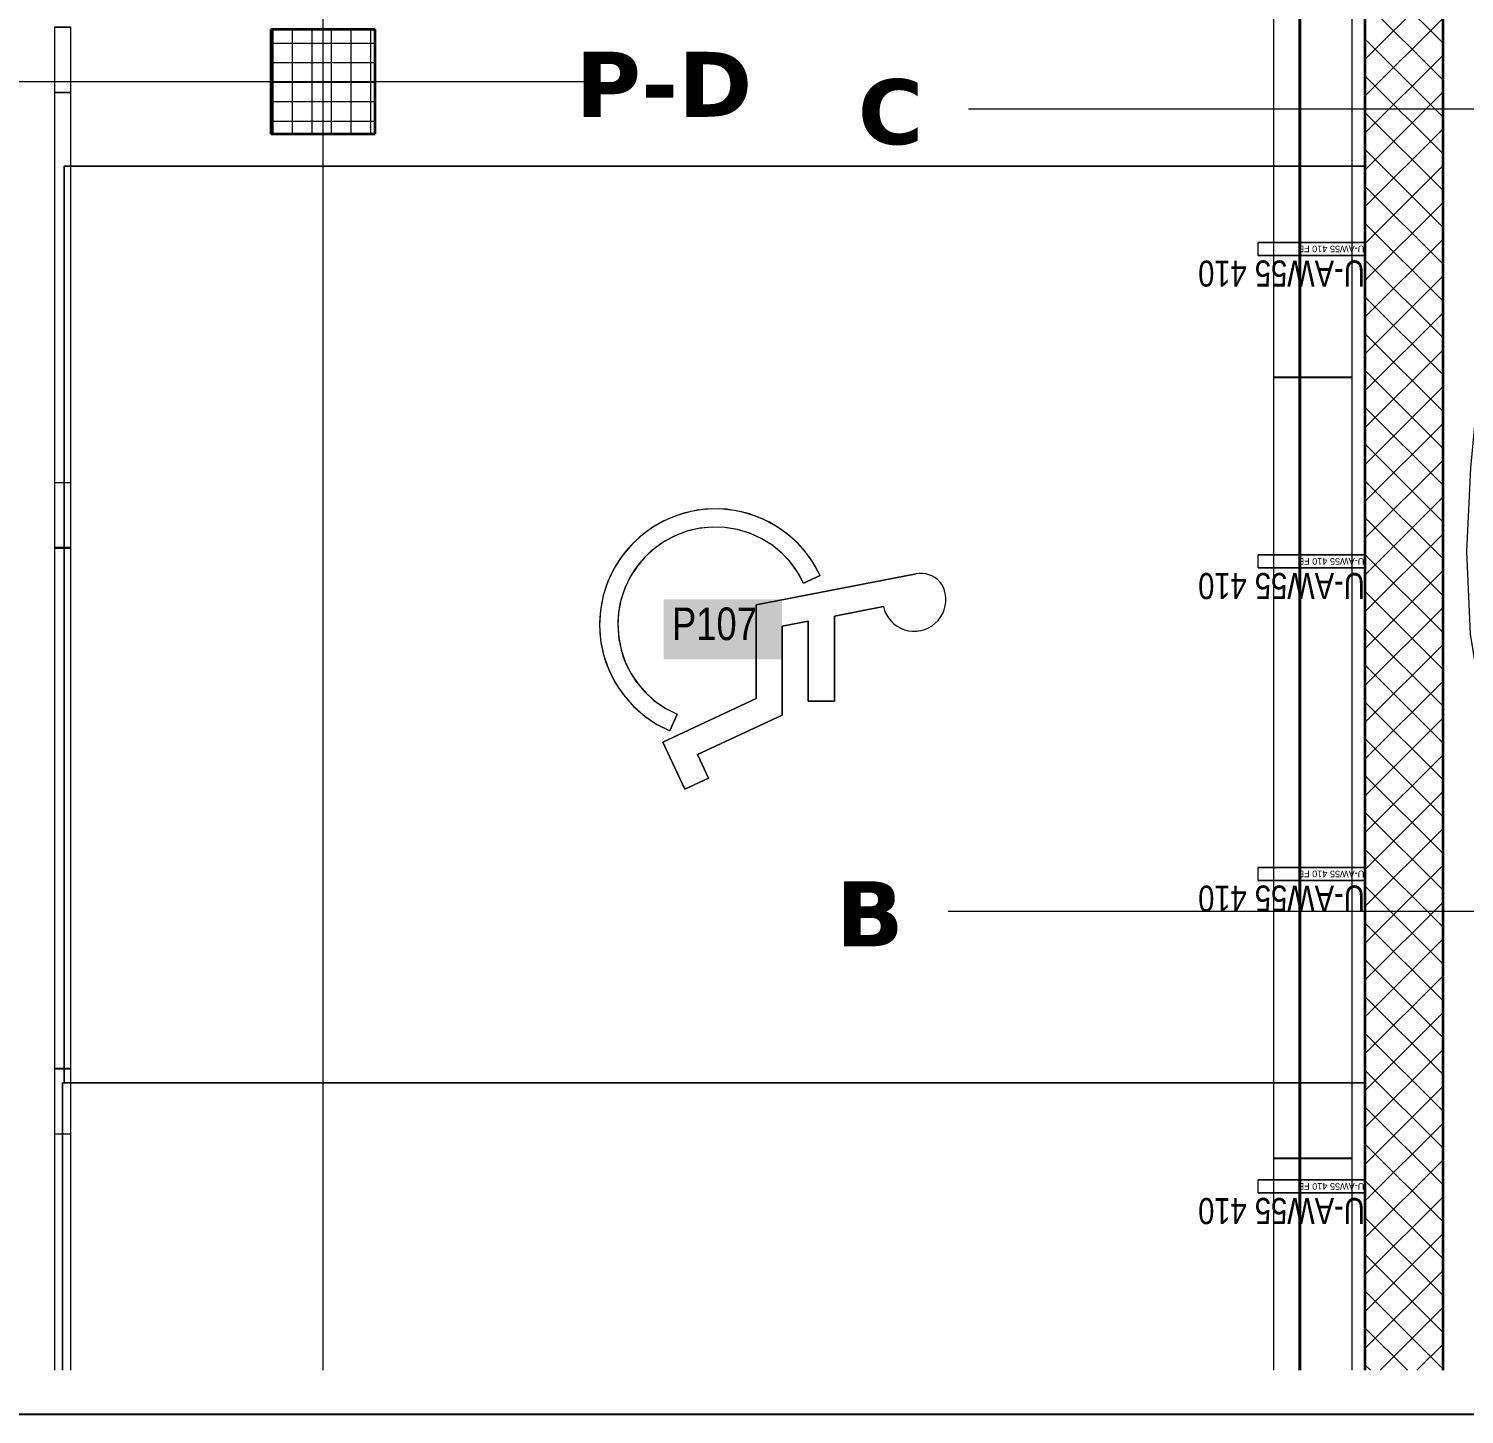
# Model space of a CAD drawing. Extents: x -1067 to 613, y -179 to 712.
# Drawn here: x -187.7 to -77.5, y -174.5 to -68.1 of the extents above; entities that cross this region are included whole.
import ezdxf
from ezdxf.lldxf.tags import DXFTag

# ---------------------------------------------------------------- set-up
doc = ezdxf.new("R2010")
doc.units = 0
doc.layers.get('0').update_dxf_attribs({"lineweight": 13})
for name, color, linetype, lineweight, true_color in [('A-____-MATC-OTLN', 7, 'Strichpunkt - Mittel', 40, 0x0080ff), ('EL01_WAN_Leitung_Licht', 7, 'Continuous', 13, 0x0080ff), ('EL01_WAN_Leuchten', 7, 'Continuous', 13, 0x0080ff), ('EL01_WAN_Trassen', 40, 'Continuous', 13, 0xffbf00), ('EL01_WAN_Trassen Befestigung', 7, 'Continuous', 13, 0xb2b200), ('S-GRID-____-IDEN', 7, 'Continuous', 9, 0x5555aa)]:
    doc.layers.add(name, color=color, linetype=linetype, lineweight=lineweight, true_color=true_color)
for name, color, linetype, lineweight in [('A-WALL-____-MCUT', 7, 'Continuous', 35), ('A-WALL-____-PATT', 7, 'Continuous', 35), ('C-PRKG-____-IDEN', 7, 'Continuous', 5), ('C-PRKG-____-OTLN', 7, 'Continuous', 9), ('S-COLS-____-MCUT', 7, 'Continuous', 35), ('S-COLS-____-OTLN', 7, 'Continuous', 9), ('S-GRID-____-OTLN', 7, 'Continuous', 5)]:
    doc.layers.add(name, color=color, linetype=linetype, lineweight=lineweight)
doc.styles.get("Standard").update_dxf_attribs({"font": 'arial.ttf'})
tags = doc.linetypes.add('_Rasterlinie_', pattern=[0.375, 0.2, -0.05, 0.075, -0.05]).pattern_tags.tags
tags[10:11] = [DXFTag(74, 4), DXFTag(75, 0), DXFTag(340, '0'), DXFTag(46, 1.0), DXFTag(50, 0.0), DXFTag(44, 0.0), DXFTag(45, 0.0)]
tags[8:9] = [DXFTag(74, 4), DXFTag(75, 0), DXFTag(340, '0'), DXFTag(46, 1.0), DXFTag(50, 0.0), DXFTag(44, 0.0), DXFTag(45, 0.0)]
tags[6:7] = [DXFTag(74, 4), DXFTag(75, 0), DXFTag(340, '0'), DXFTag(46, 1.0), DXFTag(50, 0.0), DXFTag(44, 0.0), DXFTag(45, 0.0)]
tags[4:5] = [DXFTag(74, 4), DXFTag(75, 0), DXFTag(340, '0'), DXFTag(46, 1.0), DXFTag(50, 0.0), DXFTag(44, 0.0), DXFTag(45, 0.0)]
tags = doc.linetypes.add('Strichpunkt - Mittel', pattern=[0.35, 0.15, -0.1, 0, -0.1]).pattern_tags.tags
tags[10:11] = [DXFTag(74, 4), DXFTag(75, 0), DXFTag(340, '0'), DXFTag(46, 1.0), DXFTag(50, 0.0), DXFTag(44, 0.0), DXFTag(45, 0.0)]
tags[8:9] = [DXFTag(74, 4), DXFTag(75, 0), DXFTag(340, '0'), DXFTag(46, 1.0), DXFTag(50, 0.0), DXFTag(44, 0.0), DXFTag(45, 0.0)]
tags[6:7] = [DXFTag(74, 4), DXFTag(75, 0), DXFTag(340, '0'), DXFTag(46, 1.0), DXFTag(50, 0.0), DXFTag(44, 0.0), DXFTag(45, 0.0)]
tags[4:5] = [DXFTag(74, 4), DXFTag(75, 0), DXFTag(340, '0'), DXFTag(46, 1.0), DXFTag(50, 0.0), DXFTag(44, 0.0), DXFTag(45, 0.0)]

# ---------------------------------------------------------------- blocks, each defined once
blk = doc.blocks.new('Referenz-A0UJ3194XE', base_point=(-1062.18, -175.86))
at = {"layer": 'A-____-MATC-OTLN', "color": 0, "linetype": 'Strichpunkt - Mittel', "ltscale": 0.4}
blk.add_line((-90.1, 560.56), (-90.1, -171.09), dxfattribs=at)
at = {"layer": 'A-WALL-____-MCUT', "color": 0, "linetype": 'Continuous', "ltscale": 0.35}
for p, q in [((-85.1, 181.78), (-85.1, -171.09)), ((-79.1, -171.09), (-79.1, 172.78))]:
    blk.add_line(p, q, dxfattribs=at)
at = {"layer": 'A-WALL-____-PATT', "color": 0, "linetype": 'Continuous', "lineweight": 9, "ltscale": 0.13}
for p, q in [((-79.1, -69.18), (-85.1, -63.18)), ((-85.1, -70.42), (-79.1, -64.42)), ((-79.1, -72.01), (-85.1, -66.01)), ((-85.1, -73.25), (-79.1, -67.25)), ((-79.1, -74.84), (-85.1, -68.84)), ((-85.1, -76.08), (-79.1, -70.08)), ((-79.1, -77.67), (-85.1, -71.67)), ((-85.1, -78.91), (-79.1, -72.91)), ((-79.1, -80.49), (-85.1, -74.49)), ((-85.1, -81.74), (-79.1, -75.74)), ((-79.1, -83.32), (-85.1, -77.32)), ((-85.1, -84.57), (-79.1, -78.57)), ((-79.1, -86.15), (-85.1, -80.15)), ((-85.1, -87.4), (-79.1, -81.4)), ((-79.1, -88.98), (-85.1, -82.98)), ((-85.1, -90.22), (-79.1, -84.22)), ((-79.1, -91.81), (-85.1, -85.81)), ((-85.1, -93.05), (-79.1, -87.05)), ((-79.1, -94.64), (-85.1, -88.64)), ((-85.1, -95.88), (-79.1, -89.88)), ((-79.1, -97.46), (-85.1, -91.46)), ((-85.1, -98.71), (-79.1, -92.71)), ((-79.1, -100.29), (-85.1, -94.29)), ((-85.1, -101.54), (-79.1, -95.54)), ((-79.1, -103.12), (-85.1, -97.12)), ((-85.1, -104.37), (-79.1, -98.37)), ((-79.1, -105.95), (-85.1, -99.95)), ((-85.1, -107.19), (-79.1, -101.19)), ((-79.1, -108.78), (-85.1, -102.78)), ((-85.1, -110.02), (-79.1, -104.02)), ((-79.1, -111.61), (-85.1, -105.61)), ((-85.1, -112.85), (-79.1, -106.85)), ((-79.1, -114.44), (-85.1, -108.44)), ((-85.1, -115.68), (-79.1, -109.68)), ((-79.1, -117.26), (-85.1, -111.26)), ((-85.1, -118.51), (-79.1, -112.51)), ((-79.1, -120.09), (-85.1, -114.09)), ((-85.1, -121.34), (-79.1, -115.34)), ((-79.1, -122.92), (-85.1, -116.92)), ((-85.1, -124.16), (-79.1, -118.16)), ((-79.1, -125.75), (-85.1, -119.75)), ((-85.1, -126.99), (-79.1, -120.99)), ((-79.1, -128.58), (-85.1, -122.58)), ((-85.1, -129.82), (-79.1, -123.82)), ((-79.1, -131.41), (-85.1, -125.41)), ((-85.1, -132.65), (-79.1, -126.65)), ((-79.1, -134.23), (-85.1, -128.23)), ((-85.1, -135.48), (-79.1, -129.48)), ((-79.1, -137.06), (-85.1, -131.06)), ((-85.1, -138.31), (-79.1, -132.31)), ((-79.1, -139.89), (-85.1, -133.89)), ((-85.1, -141.14), (-79.1, -135.14)), ((-79.1, -142.72), (-85.1, -136.72)), ((-85.1, -143.96), (-79.1, -137.96)), ((-79.1, -145.55), (-85.1, -139.55)), ((-85.1, -146.79), (-79.1, -140.79)), ((-79.1, -148.38), (-85.1, -142.38)), ((-85.1, -149.62), (-79.1, -143.62)), ((-79.1, -151.2), (-85.1, -145.2)), ((-85.1, -152.45), (-79.1, -146.45)), ((-79.1, -154.03), (-85.1, -148.03)), ((-85.1, -155.28), (-79.1, -149.28)), ((-79.1, -156.86), (-85.1, -150.86)), ((-85.1, -158.11), (-79.1, -152.11)), ((-79.1, -159.69), (-85.1, -153.69)), ((-85.1, -160.93), (-79.1, -154.93)), ((-79.1, -162.52), (-85.1, -156.52)), ((-85.1, -163.76), (-79.1, -157.76)), ((-79.1, -165.35), (-85.1, -159.35)), ((-85.1, -166.59), (-79.1, -160.59)), ((-79.1, -168.18), (-85.1, -162.18)), ((-85.1, -169.42), (-79.1, -163.42)), ((-79.1, -171), (-85.1, -165)), ((-83.93, -171.09), (-79.1, -166.25)), ((-81.84, -171.09), (-85.1, -167.83)), ((-81.11, -171.09), (-79.1, -169.08)), ((-84.67, -171.09), (-85.1, -170.66))]:
    blk.add_line(p, q, dxfattribs=at)
at = {"layer": 'C-PRKG-____-IDEN', "color": 7, "linetype": 'Continuous', "ltscale": 0.13, "true_color": 0xffffff}
for points in [[(-138.94, -116.48), (-129.86, -116.48), (-138.94, -111.88)], [(-129.86, -116.48), (-138.94, -111.88), (-129.86, -111.88)]]:
    blk.add_solid(points, dxfattribs=at)
at = {"layer": 'C-PRKG-____-OTLN', "color": 0, "linetype": 'Continuous', "ltscale": 0.13}
for p, q in [((-184.98, -149.01), (-184.98, -78.62)), ((-85.1, -78.62), (-184.98, -78.62)), ((-85.1, -78.62), (-184.98, -78.62)), ((-184.98, -78.62), (-184.98, -149.01)), ((-184.98, -149.01), (-184.98, -78.62)), ((-184.98, -78.62), (-85.1, -78.62)), ((-184.98, -78.62), (-184.98, -78.62)), ((-138.57, -105.69), (-139.59, -106.22)), ((-137.94, -105.44), (-138.98, -105.88)), ((-137.49, -105.29), (-138.57, -105.69)), ((-136.87, -105.13), (-137.94, -105.44)), ((-136.38, -105.04), (-137.49, -105.29)), ((-135.76, -104.96), (-136.87, -105.13)), ((-135.24, -104.93), (-136.38, -105.04)), ((-134.64, -104.93), (-135.76, -104.96)), ((-134.09, -104.97), (-135.24, -104.93)), ((-133.52, -105.05), (-134.64, -104.93)), ((-132.96, -105.16), (-134.09, -104.97)), ((-132.43, -105.3), (-133.52, -105.05)), ((-131.86, -105.49), (-132.96, -105.16)), ((-131.38, -105.69), (-132.43, -105.3)), ((-130.82, -105.96), (-131.86, -105.49)), ((-130.38, -106.21), (-131.38, -105.69)), ((-140.53, -106.87), (-141.37, -107.64)), ((-139.94, -106.44), (-140.83, -107.13)), ((-139.59, -106.22), (-140.53, -106.87)), ((-138.98, -105.88), (-139.94, -106.44)), ((-137.25, -106.68), (-138.19, -107.05)), ((-137.1, -106.63), (-138, -106.97)), ((-136.28, -106.44), (-137.25, -106.68)), ((-136.16, -106.42), (-137.1, -106.63)), ((-135.28, -106.33), (-136.28, -106.44)), ((-135.2, -106.33), (-136.16, -106.42)), ((-134.28, -106.36), (-135.28, -106.33)), ((-134.23, -106.37), (-135.2, -106.33)), ((-133.29, -106.52), (-134.28, -106.36)), ((-133.28, -106.52), (-134.23, -106.37)), ((-132.33, -106.81), (-133.29, -106.52)), ((-132.35, -106.8), (-133.28, -106.52)), ((-131.47, -107.2), (-132.35, -106.8)), ((-131.42, -107.23), (-132.33, -106.81)), ((-129.84, -106.56), (-130.82, -105.96)), ((-129.46, -106.85), (-130.38, -106.21)), ((-128.95, -107.28), (-129.84, -106.56)), ((-128.63, -107.59), (-129.46, -106.85)), ((-141.37, -107.64), (-142.11, -108.52)), ((-141.37, -107.64), (-141.87, -108.2)), ((-140.83, -107.13), (-141.37, -107.64)), ((-139.65, -107.97), (-140.37, -108.62)), ((-139.06, -107.54), (-139.86, -108.14)), ((-138.86, -107.41), (-139.65, -107.97)), ((-138.19, -107.05), (-139.06, -107.54)), ((-138, -106.97), (-138.86, -107.41)), ((-130.65, -107.7), (-131.47, -107.2)), ((-130.57, -107.76), (-131.42, -107.23)), ((-129.9, -108.31), (-130.65, -107.7)), ((-129.8, -108.41), (-130.57, -107.76)), ((-128.16, -108.11), (-128.95, -107.28)), ((-128.13, -108.15), (-128.63, -107.6)), ((-142.11, -108.52), (-142.74, -109.48)), ((-142.32, -108.8), (-142.71, -109.43)), ((-141.87, -108.2), (-142.32, -108.8)), ((-140.37, -108.62), (-140.99, -109.35)), ((-140.37, -108.61), (-140.82, -109.13)), ((-139.87, -108.14), (-140.37, -108.61)), ((-129.23, -109.01), (-129.9, -108.31)), ((-129.32, -108.91), (-129.8, -108.41)), ((-128.9, -109.45), (-129.32, -108.91)), ((-128.66, -109.79), (-129.23, -109.01)), ((-127.48, -109.04), (-128.16, -108.11)), ((-127.68, -108.75), (-128.13, -108.15)), ((-127.28, -109.38), (-127.68, -108.75)), ((-126.93, -110.04), (-127.48, -109.04)), ((-143.05, -110.1), (-143.34, -110.79)), ((-142.74, -109.48), (-143.23, -110.51)), ((-142.71, -109.43), (-143.05, -110.1)), ((-141.52, -110.16), (-141.93, -111.03)), ((-141.23, -109.69), (-141.58, -110.28)), ((-140.99, -109.35), (-141.52, -110.16)), ((-140.82, -109.13), (-141.23, -109.69)), ((-119.57, -109.92), (-131.84, -112.31)), ((-131.84, -112.3), (-119.57, -109.92)), ((-128.52, -110.02), (-128.9, -109.45)), ((-128.2, -110.63), (-128.66, -109.79)), ((-128.2, -110.63), (-128.52, -110.02)), ((-128.2, -110.63), (-126.93, -110.04)), ((-126.93, -110.04), (-128.2, -110.63)), ((-126.93, -110.04), (-127.28, -109.38)), ((-126.93, -110.04), (-126.93, -110.04)), ((-119.32, -109.89), (-119.57, -109.92)), ((-119.32, -109.89), (-119.57, -109.92)), ((-119.07, -109.89), (-119.32, -109.89)), ((-119.07, -109.89), (-119.32, -109.89)), ((-118.82, -109.92), (-119.07, -109.89)), ((-118.82, -109.92), (-119.07, -109.89)), ((-118.58, -109.99), (-118.82, -109.92)), ((-118.58, -109.99), (-118.82, -109.92)), ((-118.35, -110.09), (-118.58, -109.99)), ((-118.35, -110.09), (-118.58, -109.99)), ((-118.13, -110.21), (-118.35, -110.09)), ((-118.13, -110.21), (-118.35, -110.09)), ((-117.93, -110.37), (-118.13, -110.21)), ((-117.93, -110.37), (-118.13, -110.21)), ((-143.23, -110.51), (-143.59, -111.6)), ((-143.34, -110.79), (-143.56, -111.5)), ((-141.93, -111.03), (-142.23, -111.95)), ((-141.88, -110.9), (-142.12, -111.55)), ((-141.58, -110.28), (-141.88, -110.9)), ((-128.2, -110.63), (-128.2, -110.63)), ((-117.75, -110.55), (-117.93, -110.37)), ((-117.75, -110.55), (-117.93, -110.37)), ((-117.6, -110.75), (-117.75, -110.55)), ((-117.6, -110.75), (-117.75, -110.55)), ((-117.47, -110.97), (-117.6, -110.75)), ((-117.47, -110.97), (-117.6, -110.75)), ((-117.38, -111.2), (-117.47, -110.97)), ((-117.38, -111.2), (-117.47, -110.97)), ((-117.32, -111.44), (-117.38, -111.2)), ((-117.32, -111.44), (-117.38, -111.2)), ((-143.73, -112.23), (-143.83, -112.97)), ((-143.59, -111.6), (-143.8, -112.73)), ((-143.56, -111.5), (-143.73, -112.23)), ((-142.23, -111.95), (-142.41, -112.9)), ((-142.3, -112.22), (-142.41, -112.9)), ((-142.12, -111.55), (-142.3, -112.22)), ((-131.84, -112.3), (-131.84, -112.31)), ((-131.84, -112.31), (-131.84, -119.5)), ((-131.84, -119.5), (-131.84, -112.31)), ((-117.4, -112.69), (-117.32, -112.38)), ((-117.4, -112.68), (-117.32, -112.38)), ((-117.28, -111.75), (-117.32, -111.44)), ((-117.28, -111.75), (-117.32, -111.44)), ((-117.32, -112.38), (-117.28, -112.07)), ((-117.32, -112.38), (-117.28, -112.07)), ((-117.28, -112.07), (-117.28, -111.75)), ((-117.28, -112.07), (-117.28, -111.75)), ((-117.27, -111.91), (-117.27, -111.91)), ((-143.8, -112.73), (-143.87, -113.87)), ((-143.83, -112.97), (-143.87, -113.72)), ((-142.41, -112.9), (-142.47, -113.86)), ((-142.41, -112.9), (-142.47, -113.59)), ((-125.84, -113.18), (-122.07, -112.44)), ((-122.07, -112.44), (-125.84, -113.18)), ((-125.84, -119.7), (-125.84, -113.18)), ((-125.84, -113.18), (-125.84, -119.7)), ((-125.84, -113.18), (-125.84, -113.18)), ((-122.07, -112.44), (-121.98, -112.75)), ((-122.07, -112.44), (-121.98, -112.75)), ((-122.07, -112.44), (-122.07, -112.44)), ((-121.98, -112.75), (-121.86, -113.03)), ((-121.98, -112.75), (-121.86, -113.03)), ((-121.86, -113.03), (-121.69, -113.3)), ((-121.86, -113.03), (-121.69, -113.3)), ((-121.69, -113.3), (-121.49, -113.55)), ((-121.69, -113.3), (-121.49, -113.55)), ((-118.09, -113.72), (-117.87, -113.5)), ((-118.09, -113.72), (-117.87, -113.5)), ((-117.87, -113.5), (-117.68, -113.25)), ((-117.87, -113.5), (-117.68, -113.25)), ((-117.68, -113.25), (-117.52, -112.98)), ((-117.68, -113.25), (-117.52, -112.98)), ((-117.52, -112.98), (-117.4, -112.69)), ((-117.52, -112.98), (-117.4, -112.69)), ((-143.87, -113.72), (-143.84, -114.47)), ((-143.87, -113.82), (-143.87, -113.82)), ((-143.87, -113.87), (-143.79, -115.01)), ((-143.84, -114.47), (-143.76, -115.21)), ((-142.47, -113.59), (-142.45, -114.27)), ((-142.47, -113.86), (-142.4, -114.82)), ((-142.45, -114.28), (-142.38, -114.96)), ((-129.84, -113.95), (-127.84, -113.56)), ((-127.84, -113.56), (-129.84, -113.95)), ((-129.84, -120.78), (-129.84, -113.95)), ((-129.84, -113.95), (-129.84, -120.78)), ((-129.84, -113.95), (-129.84, -113.95)), ((-127.84, -113.56), (-127.84, -119.7)), ((-127.84, -119.7), (-127.84, -113.56)), ((-127.84, -113.56), (-127.84, -113.56)), ((-121.49, -113.55), (-121.27, -113.77)), ((-121.49, -113.55), (-121.27, -113.77)), ((-121.27, -113.77), (-121.01, -113.95)), ((-121.27, -113.77), (-121.01, -113.95)), ((-121.01, -113.95), (-120.74, -114.1)), ((-121.01, -113.95), (-120.74, -114.1)), ((-120.74, -114.1), (-120.45, -114.22)), ((-120.74, -114.1), (-120.45, -114.22)), ((-120.45, -114.22), (-120.14, -114.3)), ((-120.45, -114.22), (-120.14, -114.3)), ((-120.14, -114.3), (-119.83, -114.33)), ((-120.14, -114.3), (-119.83, -114.33)), ((-119.83, -114.33), (-119.51, -114.33)), ((-119.83, -114.33), (-119.51, -114.33)), ((-119.51, -114.33), (-119.2, -114.28)), ((-119.51, -114.33), (-119.2, -114.28)), ((-119.2, -114.28), (-118.9, -114.2)), ((-119.2, -114.28), (-118.9, -114.2)), ((-118.9, -114.2), (-118.61, -114.08)), ((-118.9, -114.2), (-118.61, -114.08)), ((-118.61, -114.08), (-118.34, -113.92)), ((-118.61, -114.08), (-118.34, -113.92)), ((-118.34, -113.92), (-118.09, -113.72)), ((-118.34, -113.92), (-118.09, -113.72)), ((-143.79, -115.01), (-143.56, -116.14)), ((-143.76, -115.21), (-143.61, -115.94)), ((-142.4, -114.82), (-142.21, -115.77)), ((-142.38, -114.96), (-142.24, -115.64)), ((-142.24, -115.64), (-142.05, -116.3)), ((-143.61, -115.94), (-143.4, -116.66)), ((-143.56, -116.14), (-143.19, -117.22)), ((-143.4, -116.66), (-143.13, -117.36)), ((-142.21, -115.77), (-141.9, -116.68)), ((-142.05, -116.3), (-141.79, -116.94)), ((-141.9, -116.68), (-141.47, -117.55)), ((-143.19, -117.22), (-142.69, -118.25)), ((-143.13, -117.36), (-142.81, -118.03)), ((-141.79, -116.94), (-141.47, -117.55)), ((-141.47, -117.55), (-140.94, -118.35)), ((-141.47, -117.55), (-141.1, -118.13)), ((-142.81, -118.03), (-142.42, -118.67)), ((-142.69, -118.25), (-142.05, -119.2)), ((-142.42, -118.67), (-141.99, -119.28)), ((-141.1, -118.13), (-140.45, -118.93)), ((-140.94, -118.35), (-140.3, -119.08)), ((-140.45, -118.93), (-139.69, -119.64)), ((-142.05, -119.2), (-141.3, -120.07)), ((-141.99, -119.28), (-141.25, -120.12)), ((-141.3, -120.07), (-140.44, -120.83)), ((-141.25, -120.12), (-140.4, -120.86)), ((-140.3, -119.08), (-139.58, -119.72)), ((-139.69, -119.64), (-138.84, -120.23)), ((-139.58, -119.72), (-138.78, -120.27)), ((-131.84, -119.5), (-139, -122.84)), ((-139, -122.84), (-131.84, -119.5)), ((-131.84, -119.5), (-131.84, -119.5)), ((-127.84, -119.7), (-125.84, -119.7)), ((-125.84, -119.7), (-127.84, -119.7)), ((-127.84, -119.7), (-127.84, -119.7)), ((-125.84, -119.7), (-125.84, -119.7)), ((-140.44, -120.83), (-139.5, -121.47)), ((-140.4, -120.86), (-139.47, -121.49)), ((-138.84, -120.23), (-137.92, -120.7)), ((-138.78, -120.27), (-137.92, -120.7)), ((-138.47, -121.99), (-137.92, -120.7)), ((-137.92, -120.7), (-138.47, -121.99)), ((-137.92, -120.7), (-137.92, -120.7)), ((-136.34, -123.81), (-129.84, -120.78)), ((-129.84, -120.78), (-136.34, -123.81)), ((-129.84, -120.78), (-129.84, -120.78)), ((-139.5, -121.47), (-138.47, -121.99)), ((-139.47, -121.49), (-138.47, -121.99)), ((-138.47, -121.99), (-138.47, -121.99)), ((-139, -122.84), (-137.31, -126.47)), ((-137.31, -126.47), (-139, -122.84)), ((-139, -122.84), (-139, -122.84)), ((-135.5, -125.62), (-136.34, -123.81)), ((-136.34, -123.81), (-135.5, -125.62)), ((-136.34, -123.81), (-136.34, -123.81)), ((-137.31, -126.47), (-135.5, -125.62)), ((-135.5, -125.62), (-137.31, -126.47)), ((-135.5, -125.62), (-135.5, -125.62)), ((-137.31, -126.47), (-137.31, -126.47)), ((-185.1, -171.09), (-185.1, -149.02)), ((-85.1, -149.02), (-185.1, -149.02)), ((-85.1, -149.02), (-185.1, -149.02)), ((-185.1, -149.02), (-185.1, -171.09)), ((-185.1, -171.09), (-185.1, -149.02)), ((-185.1, -149.02), (-85.1, -149.02)), ((-185.1, -149.02), (-185.1, -149.02)), ((-85.1, -149.01), (-184.98, -149.01)), ((-184.98, -149.01), (-85.1, -149.01)), ((-85.1, -149.01), (-184.98, -149.01)), ((-184.98, -149.01), (-184.98, -149.01))]:
    blk.add_line(p, q, dxfattribs=at)
at = {"layer": 'S-COLS-____-MCUT', "color": 0, "linetype": 'Continuous', "ltscale": 0.35}
for p, q in [((-161.1, -68.12), (-169.1, -68.12)), ((-169.1, -68.12), (-169.1, -76.12)), ((-161.1, -76.12), (-161.1, -68.12)), ((-169.1, -76.12), (-161.1, -76.12))]:
    blk.add_line(p, q, dxfattribs=at)
at = {"layer": 'S-COLS-____-OTLN', "color": 0, "linetype": 'Continuous', "ltscale": 0.13}
for p, q in [((-168.94, -76.12), (-168.94, -68.12)), ((-167.44, -76.12), (-167.44, -68.12)), ((-165.94, -76.12), (-165.94, -68.12)), ((-164.44, -76.12), (-164.44, -68.12)), ((-162.94, -76.12), (-162.94, -68.12)), ((-161.44, -76.12), (-161.44, -68.12)), ((-169.1, -69.16), (-161.1, -69.16)), ((-169.1, -70.66), (-161.1, -70.66)), ((-169.1, -72.16), (-161.1, -72.16)), ((-169.1, -73.66), (-161.1, -73.66)), ((-169.1, -75.16), (-161.1, -75.16))]:
    blk.add_line(p, q, dxfattribs=at)
at = {"layer": 'S-GRID-____-OTLN', "color": 0, "linetype": '_Rasterlinie_', "ltscale": 0.13}
for p, q in [((-165.1, -171.09), (-165.1, 546.38)), ((-1046.54, -72.12), (-144.67, -72.12)), ((-115.53, -74.22), (198.84, -74.22)), ((-117.1, -135.82), (198.84, -135.82))]:
    blk.add_line(p, q, dxfattribs=at)
at = {"layer": 'C-PRKG-____-IDEN', "color": 0, "linetype": 'Continuous', "ltscale": 0.13, "insert": (-138.31, -112.51), "char_height": 2.5, "attachment_point": 1}
blk.add_mtext('{\\W0.8;\\fArial;P107}', dxfattribs=at)
at = {"layer": 'S-GRID-____-IDEN', "color": 0, "linetype": 'Continuous', "lineweight": 5, "ltscale": 0.13, "char_height": 5, "attachment_point": 1}
for s, insert in [('{\\fVerdana|b1|i0;P-D}', (-145.71, -69.83)), ('{\\fVerdana|b1|i0;C}', (-124.04, -71.93)), ('{\\fVerdana|b1|i0;B}', (-125.74, -133.53))]:
    blk.add_mtext(s, dxfattribs=dict(at, insert=insert))
blk = doc.blocks.new('IfcObject-A0UJ319GXE', base_point=(-97.62, -159.86))
at = {"layer": 'EL01_WAN_Trassen', "linetype": 'ByBlock', "lineweight": -2, "ltscale": 0.13}
for p, q in [((-93.29, -157.47), (-93.29, -156.47)), ((-93.29, -157.47), (-93.29, -156.47)), ((-85.09, -156.47), (-93.29, -156.47)), ((-93.29, -156.47), (-93.29, -156.47)), ((-93.29, -156.47), (-85.09, -156.47)), ((-85.09, -157.47), (-85.09, -156.47)), ((-85.09, -157.47), (-85.09, -156.47)), ((-85.09, -156.47), (-85.09, -156.47)), ((-85.09, -157.47), (-93.29, -157.47)), ((-93.29, -157.47), (-93.29, -157.47)), ((-93.29, -157.47), (-85.09, -157.47)), ((-85.09, -157.47), (-85.09, -157.47))]:
    blk.add_line(p, q, dxfattribs=at)
at = {"layer": 'EL01_WAN_Trassen', "lineweight": -2, "attachment_point": 1, "rotation": 180}
for s, insert, char_height in [('{\\fArial;U-AW55 410 FE}', (-85.15, -157.22), 0.5), ('{\\W0.8;\\fArial;U-AW55 410}', (-85.11, -159.86), 2)]:
    blk.add_mtext(s, dxfattribs=dict(at, insert=insert, char_height=char_height))
blk = doc.blocks.new('IfcObject-A0UJ319MXE', base_point=(-97.62, -111.86))
at = {"layer": 'EL01_WAN_Trassen', "linetype": 'ByBlock', "lineweight": -2, "ltscale": 0.13}
for p, q in [((-93.29, -109.47), (-93.29, -108.47)), ((-93.29, -109.47), (-93.29, -108.47)), ((-85.09, -108.47), (-93.29, -108.47)), ((-93.29, -108.47), (-93.29, -108.47)), ((-93.29, -108.47), (-85.09, -108.47)), ((-85.09, -109.47), (-85.09, -108.47)), ((-85.09, -109.47), (-85.09, -108.47)), ((-85.09, -108.47), (-85.09, -108.47)), ((-85.09, -109.47), (-93.29, -109.47)), ((-93.29, -109.47), (-93.29, -109.47)), ((-93.29, -109.47), (-85.09, -109.47)), ((-85.09, -109.47), (-85.09, -109.47))]:
    blk.add_line(p, q, dxfattribs=at)
at = {"layer": 'EL01_WAN_Trassen', "lineweight": -2, "attachment_point": 1, "rotation": 180}
for s, insert, char_height in [('{\\fArial;U-AW55 410 FE}', (-85.15, -109.22), 0.5), ('{\\W0.8;\\fArial;U-AW55 410}', (-85.11, -111.86), 2)]:
    blk.add_mtext(s, dxfattribs=dict(at, insert=insert, char_height=char_height))
blk = doc.blocks.new('IfcObject-A0UJ319QXE', base_point=(-97.62, -87.86))
at = {"layer": 'EL01_WAN_Trassen', "linetype": 'ByBlock', "lineweight": -2, "ltscale": 0.13}
for p, q in [((-93.29, -85.47), (-93.29, -84.47)), ((-93.29, -85.47), (-93.29, -84.47)), ((-85.09, -84.47), (-93.29, -84.47)), ((-93.29, -84.47), (-93.29, -84.47)), ((-93.29, -84.47), (-85.09, -84.47)), ((-85.09, -85.47), (-85.09, -84.47)), ((-85.09, -85.47), (-85.09, -84.47)), ((-85.09, -84.47), (-85.09, -84.47)), ((-85.09, -85.47), (-93.29, -85.47)), ((-93.29, -85.47), (-93.29, -85.47)), ((-93.29, -85.47), (-85.09, -85.47)), ((-85.09, -85.47), (-85.09, -85.47))]:
    blk.add_line(p, q, dxfattribs=at)
at = {"layer": 'EL01_WAN_Trassen', "lineweight": -2, "attachment_point": 1, "rotation": 180}
for s, insert, char_height in [('{\\fArial;U-AW55 410 FE}', (-85.15, -85.22), 0.5), ('{\\W0.8;\\fArial;U-AW55 410}', (-85.11, -87.86), 2)]:
    blk.add_mtext(s, dxfattribs=dict(at, insert=insert, char_height=char_height))
blk = doc.blocks.new('IfcObject-A0UJ31C0XE', base_point=(-97.62, -135.86))
at = {"layer": 'EL01_WAN_Trassen', "linetype": 'ByBlock', "lineweight": -2, "ltscale": 0.13}
for p, q in [((-93.29, -133.47), (-93.29, -132.47)), ((-93.29, -133.47), (-93.29, -132.47)), ((-85.09, -132.47), (-93.29, -132.47)), ((-93.29, -132.47), (-93.29, -132.47)), ((-93.29, -132.47), (-85.09, -132.47)), ((-85.09, -133.47), (-85.09, -132.47)), ((-85.09, -133.47), (-85.09, -132.47)), ((-85.09, -132.47), (-85.09, -132.47)), ((-85.09, -133.47), (-93.29, -133.47)), ((-93.29, -133.47), (-93.29, -133.47)), ((-93.29, -133.47), (-85.09, -133.47)), ((-85.09, -133.47), (-85.09, -133.47))]:
    blk.add_line(p, q, dxfattribs=at)
at = {"layer": 'EL01_WAN_Trassen', "lineweight": -2, "attachment_point": 1, "rotation": 180}
for s, insert, char_height in [('{\\fArial;U-AW55 410 FE}', (-85.15, -133.22), 0.5), ('{\\W0.8;\\fArial;U-AW55 410}', (-85.11, -135.86), 2)]:
    blk.add_mtext(s, dxfattribs=dict(at, insert=insert, char_height=char_height))
blk = doc.blocks.new('Kabelkanal-A0UJ31C8XE', base_point=(-92.1, -171.09))
at = {"color": 0, "linetype": 'ByBlock', "lineweight": -2, "ltscale": 0.13}
for p, q in [((-92.1, -154.8), (-92.1, -154.82)), ((-92.1, -154.8), (-86.1, -154.8)), ((-92.1, -171.09), (-92.1, -154.8)), ((-92.1, -154.82), (-86.1, -154.82)), ((-92.1, -171.09), (-92.1, -154.82)), ((-86.1, -154.8), (-86.1, -154.82)), ((-86.1, -154.8), (-86.1, -171.09)), ((-86.1, -154.82), (-86.1, -171.09))]:
    blk.add_line(p, q, dxfattribs=at)
blk = doc.blocks.new('Kabelkanal-A0UJ31CEXE', base_point=(-92.1, -94.84))
at = {"color": 0, "linetype": 'ByBlock', "lineweight": -2, "ltscale": 0.13}
for p, q in [((-92.1, -34.82), (-92.1, -34.85)), ((-92.1, -34.82), (-86.1, -34.82)), ((-92.1, -94.81), (-92.1, -34.82)), ((-92.1, -34.85), (-86.1, -34.85)), ((-92.1, -94.84), (-92.1, -34.85)), ((-86.1, -34.82), (-86.1, -34.85)), ((-86.1, -34.82), (-86.1, -94.81)), ((-86.1, -34.85), (-86.1, -94.84)), ((-92.1, -94.81), (-92.1, -94.84)), ((-86.1, -94.81), (-92.1, -94.81)), ((-86.1, -94.84), (-92.1, -94.84)), ((-86.1, -94.81), (-86.1, -94.84))]:
    blk.add_line(p, q, dxfattribs=at)
blk = doc.blocks.new('Kabelkanal-A0UJ31CSXE', base_point=(-92.1, -154.82))
at = {"color": 0, "linetype": 'ByBlock', "lineweight": -2, "ltscale": 0.13}
for p, q in [((-92.1, -94.81), (-92.1, -94.84)), ((-92.1, -94.81), (-86.1, -94.81)), ((-92.1, -154.8), (-92.1, -94.81)), ((-92.1, -94.84), (-86.1, -94.84)), ((-92.1, -154.82), (-92.1, -94.84)), ((-86.1, -94.81), (-86.1, -94.84)), ((-86.1, -94.81), (-86.1, -154.8)), ((-86.1, -94.84), (-86.1, -154.82)), ((-92.1, -154.8), (-92.1, -154.82)), ((-86.1, -154.8), (-92.1, -154.8)), ((-86.1, -154.82), (-92.1, -154.82)), ((-86.1, -154.8), (-86.1, -154.82))]:
    blk.add_line(p, q, dxfattribs=at)
blk = doc.blocks.new('Kabelkanal-A0UJ31L4XE', base_point=(-185.69, -107.94))
at = {"color": 0, "linetype": 'ByBlock', "lineweight": -2, "ltscale": 0.13}
for p, q in [((-185.69, -67.92), (-185.69, -67.95)), ((-185.69, -67.92), (-184.49, -67.92)), ((-185.69, -107.91), (-185.69, -67.92)), ((-185.69, -67.95), (-184.49, -67.95)), ((-185.69, -107.94), (-185.69, -67.95)), ((-184.49, -67.92), (-184.49, -67.95)), ((-184.49, -67.92), (-184.49, -107.91)), ((-184.49, -67.95), (-184.49, -107.94)), ((-185.69, -107.91), (-185.69, -107.94)), ((-184.49, -107.91), (-185.69, -107.91)), ((-184.49, -107.94), (-185.69, -107.94)), ((-184.49, -107.91), (-184.49, -107.94))]:
    blk.add_line(p, q, dxfattribs=at)
blk = doc.blocks.new('LED-Langfeldleuchte 37W-A0UJ31OKXE', base_point=(-185.69, -102.94))
at = {"color": 0, "linetype": 'ByBlock', "lineweight": -2, "ltscale": 0.13}
for p, q in [((-185.69, -72.94), (-185.69, -72.95)), ((-185.69, -102.94), (-185.69, -72.94)), ((-185.69, -72.94), (-184.49, -72.94)), ((-185.69, -102.94), (-185.69, -72.95)), ((-185.69, -72.95), (-184.49, -72.95)), ((-184.49, -72.94), (-184.49, -72.95)), ((-184.49, -72.94), (-184.49, -102.94)), ((-184.49, -72.95), (-184.49, -102.94)), ((-185.69, -102.94), (-185.69, -102.94)), ((-184.49, -102.94), (-185.69, -102.94)), ((-184.49, -102.94), (-185.69, -102.94)), ((-184.49, -102.94), (-184.49, -102.94))]:
    blk.add_line(p, q, dxfattribs=at)
blk = doc.blocks.new('LED-Langfeldleuchte 37W-A0UJ31QAXE', base_point=(-185.69, -171.09))
at = {"color": 0, "linetype": 'ByBlock', "lineweight": -2, "ltscale": 0.13}
for p, q in [((-185.69, -152.93), (-185.69, -152.93)), ((-185.69, -171.09), (-185.69, -152.93)), ((-185.69, -152.93), (-184.49, -152.93)), ((-185.69, -171.09), (-185.69, -152.93)), ((-185.69, -152.93), (-184.49, -152.93)), ((-184.49, -152.93), (-184.49, -152.93)), ((-184.49, -152.93), (-184.49, -171.09)), ((-184.49, -152.93), (-184.49, -171.09))]:
    blk.add_line(p, q, dxfattribs=at)
blk = doc.blocks.new('Leitung-A0UJ31U6XE', base_point=(-78.37, -134.64))
at = {"color": 0, "linetype": 'ByBlock', "lineweight": -2, "ltscale": 0.13}
for p, q in [((-70.06, 29.21), (-70.72, 27.7)), ((-70.72, 27.7), (-71.36, 26.18)), ((-71.36, 26.18), (-71.97, 24.66)), ((-71.97, 24.66), (-72.56, 23.12)), ((-72.56, 23.12), (-73.13, 21.58)), ((-73.13, 21.58), (-73.66, 20.02)), ((-73.66, 20.02), (-76.06, 11.09)), ((-76.06, 11.09), (-77.55, 1.94)), ((-77.55, 1.94), (-78.27, -7.37)), ((-78.27, -7.37), (-78.37, -16.77)), ((-78.37, -16.77), (-78, -26.19)), ((-78, -26.19), (-77.32, -35.59)), ((-77.32, -35.59), (-76.62, -43.42)), ((-76.62, -43.42), (-75.91, -51.2)), ((-75.91, -51.2), (-75.29, -58.96)), ((-75.29, -58.96), (-74.88, -66.72)), ((-74.88, -66.72), (-74.77, -74.49)), ((-74.77, -74.49), (-75.08, -82.32)), ((-75.08, -82.32), (-75.67, -88.8)), ((-75.67, -88.8), (-76.38, -95.3)), ((-76.38, -95.3), (-77, -101.78)), ((-77, -101.78), (-77.29, -108.21)), ((-77.29, -108.21), (-77.03, -114.57)), ((-77.03, -114.57), (-76, -120.83)), ((-76, -120.83), (-75.35, -123.22)), ((-75.35, -123.22), (-74.55, -125.59)), ((-74.55, -125.59), (-73.64, -127.92)), ((-73.64, -127.92), (-72.62, -130.21)), ((-72.62, -130.21), (-71.5, -132.45)), ((-71.5, -132.45), (-70.3, -134.64))]:
    blk.add_line(p, q, dxfattribs=at)
blk = doc.blocks.new('Kabelkanal-A0UJ321YXE', base_point=(-185.69, -171.09))
at = {"color": 0, "linetype": 'ByBlock', "lineweight": -2, "ltscale": 0.13}
for p, q in [((-185.69, -147.91), (-185.69, -147.93)), ((-185.69, -147.91), (-184.49, -147.91)), ((-185.69, -171.09), (-185.69, -147.91)), ((-185.69, -147.93), (-184.49, -147.93)), ((-185.69, -171.09), (-185.69, -147.93)), ((-184.49, -147.91), (-184.49, -147.93)), ((-184.49, -147.91), (-184.49, -171.09)), ((-184.49, -147.93), (-184.49, -171.09))]:
    blk.add_line(p, q, dxfattribs=at)
blk = doc.blocks.new('Kabelkanal-A0UJ3230XE', base_point=(-185.69, -147.93))
at = {"color": 0, "linetype": 'ByBlock', "lineweight": -2, "ltscale": 0.13}
for p, q in [((-185.69, -107.91), (-185.69, -107.94)), ((-185.69, -107.91), (-184.49, -107.91)), ((-185.69, -147.91), (-185.69, -107.91)), ((-185.69, -107.94), (-184.49, -107.94)), ((-185.69, -147.93), (-185.69, -107.94)), ((-184.49, -107.91), (-184.49, -107.94)), ((-184.49, -107.91), (-184.49, -147.91)), ((-184.49, -107.94), (-184.49, -147.93)), ((-185.69, -147.91), (-185.69, -147.93)), ((-184.49, -147.91), (-185.69, -147.91)), ((-184.49, -147.93), (-185.69, -147.93)), ((-184.49, -147.91), (-184.49, -147.93))]:
    blk.add_line(p, q, dxfattribs=at)

msp = doc.modelspace()

# ---------------------------------------------------------------- linework, layer by layer
at = {"color": 0, "linetype": 'ByBlock', "lineweight": -2, "ltscale": 0.13}
msp.add_line((-1062.42, -174.47), (607.58, -174.47), dxfattribs=at)

# ---------------------------------------------------------------- block references
at = {"color": 9, "lineweight": 25, "ltscale": 0.25, "true_color": 0xc0c0c0}
msp.add_blockref('Referenz-A0UJ3194XE', (-1062.18, -175.86), dxfattribs=at)
at = {"layer": 'EL01_WAN_Leitung_Licht', "ltscale": 0.13}
msp.add_blockref('Leitung-A0UJ31U6XE', (-78.37, -134.64), dxfattribs=at)
at = {"layer": 'EL01_WAN_Leuchten', "ltscale": 0.13}
for name, p in [('Kabelkanal-A0UJ31L4XE', (-185.69, -107.94)), ('LED-Langfeldleuchte 37W-A0UJ31OKXE', (-185.69, -102.94)), ('Kabelkanal-A0UJ3230XE', (-185.69, -147.93)), ('Kabelkanal-A0UJ321YXE', (-185.69, -171.09)), ('LED-Langfeldleuchte 37W-A0UJ31QAXE', (-185.69, -171.09))]:
    msp.add_blockref(name, p, dxfattribs=at)
at = {"layer": 'EL01_WAN_Trassen', "ltscale": 0.13}
for name, p in [('Kabelkanal-A0UJ31CEXE', (-92.1, -94.84)), ('Kabelkanal-A0UJ31CSXE', (-92.1, -154.82)), ('Kabelkanal-A0UJ31C8XE', (-92.1, -171.09))]:
    msp.add_blockref(name, p, dxfattribs=at)
at = {"layer": 'EL01_WAN_Trassen Befestigung', "ltscale": 0.13}
for name, p in [('IfcObject-A0UJ319QXE', (-97.62, -87.86)), ('IfcObject-A0UJ319MXE', (-97.62, -111.86)), ('IfcObject-A0UJ31C0XE', (-97.62, -135.86)), ('IfcObject-A0UJ319GXE', (-97.62, -159.86))]:
    msp.add_blockref(name, p, dxfattribs=at)

doc.saveas('drawing.dxf')
